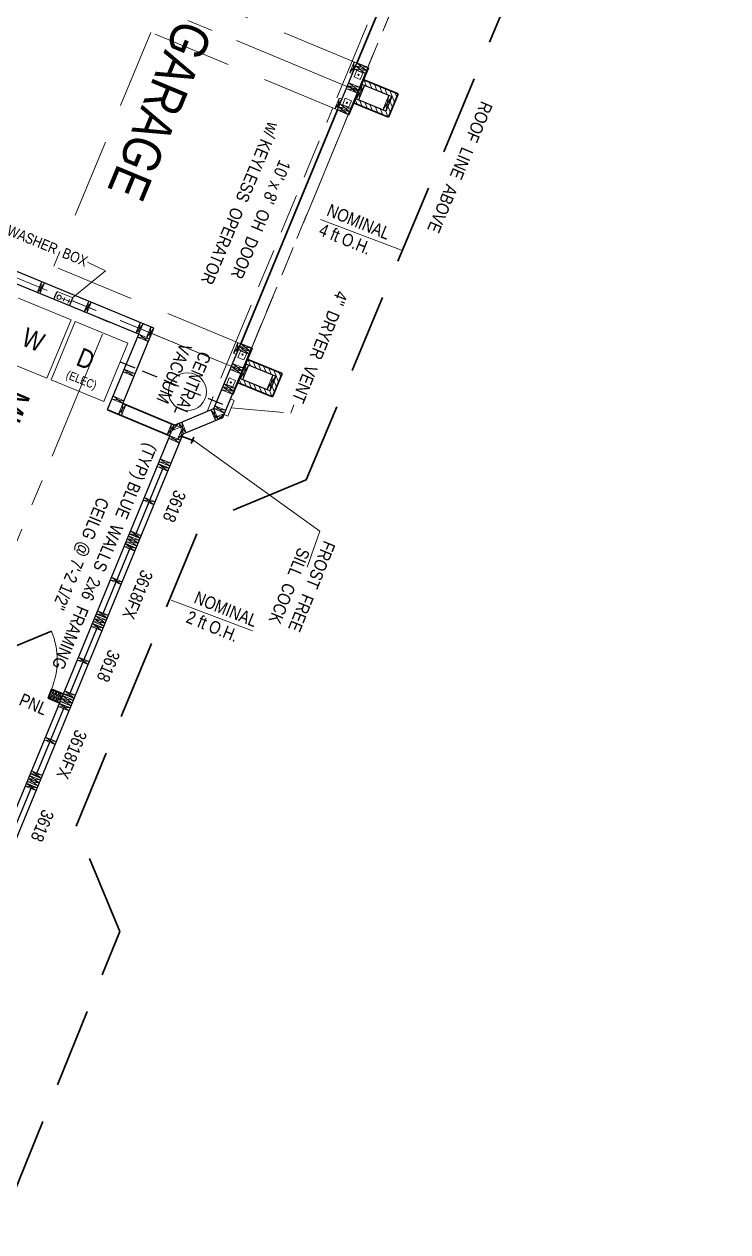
# Model space of a CAD drawing. Header units: inches. Extents: x -10188 to 9179, y -281 to 6710.
# Drawn here: x 3213 to 3547, y 2456 to 3029 of the extents above; entities that cross this region are included whole.
import ezdxf

# ---------------------------------------------------------------- set-up
doc = ezdxf.new("R2010")
doc.units = ezdxf.units.IN
doc.header["$MEASUREMENT"] = 0
doc.linetypes.add('CENTER', pattern=[2, 1.25, -0.25, 0.25, -0.25])
doc.linetypes.add('HIDDEN', pattern=[0.375, 0.25, -0.125])
for name, color, linetype, lineweight in [('APPLIANCES', 7, 'Continuous', 9), ('BUILT-INS', 6, 'Continuous', 9), ('DOORS', 7, 'Continuous', 30), ('FOUNDATION', 7, 'HIDDEN', 20), ('GRID', 1, 'CENTER', 20), ('INT WALLS', 7, 'Continuous', 40), ('MASONRY', 16, 'HIDDEN', 30), ('MILLWORK', 7, 'Continuous', 20), ('PLUMBING', 7, 'Continuous', 20), ('ROOFLINE', 7, 'HIDDEN', 30), ('WALL FRAMING', 7, 'Continuous', 30), ('WINDOWS', 5, 'Continuous', 30)]:
    doc.layers.add(name, color=color, linetype=linetype, lineweight=lineweight)
for name, color, linetype in [('LLMECH_EQUIP', 7, 'Continuous'), ('LLPLUMBING', 102, 'Continuous'), ('TEXT', 250, 'Continuous'), ('WALLS', 5, 'Continuous')]:
    doc.layers.add(name, color=color, linetype=linetype)
doc.styles.add('ARCHENT', font='technical.ttf', dxfattribs={"height": 6})
doc.styles.add('ARCHENTLTD', font='technical.ttf', dxfattribs={"height": 0.1875})
doc.dimstyles.new('ARCHENTLTD', dxfattribs={"dimscale": 0.05, "dimtxt": 0.1875, "dimasz": 3, "dimexe": 9, "dimexo": 1, "dimgap": 2.5, "dimtad": 0, "dimdec": 1, "dimzin": 1, "dimdsep": 46, "dimlunit": 4, "dimtxsty": 'ARCHENTLTD', "dimblk": 'ARCHTICK', "dimcen": 6, "dimclrd": 256, "dimclre": 256, "dimclrt": 256, "dimaunit": 1, "dimadec": 0, "dimazin": 0, "dimtfac": 1, "dimtdec": 1, "dimtofl": 0, "dimtmove": 1, "dimatfit": 3, "dimldrblk": 'ARCHTICK', "dimfxl": 1, "dimfrac": 2, "dimtolj": 1, "dimtzin": 0, "dimlwd": 9, "dimlwe": 9, "dimarcsym": 0})

# ---------------------------------------------------------------- blocks, each defined once
blk = doc.blocks.new('_ArchTick')
at = {"color": 0, "linetype": 'ByBlock', "const_width": 0.15}
blk.add_lwpolyline([(-0.5, -0.5), (0.5, 0.5)], dxfattribs=at)

msp = doc.modelspace()

# ---------------------------------------------------------------- hatches: boundary and pattern name
at = {"layer": 'MASONRY', "lineweight": 9, "ltscale": 75}
h = msp.add_hatch(dxfattribs=at)
h.set_pattern_fill('ANSI31', color=256, scale=15, angle=292.5, style=0)
h.set_pattern_definition([(112.555994, (15231.7976, 9946.8521), (1.73157207, 0.719224), [])])
h.paths.add_polyline_path([(3373.67, 2999.96), (3373.67, 3002.39), (3390.39, 2995.6), (3385.83, 2984.5), (3369.13, 2991.36), (3370.85, 2993.09), (3384.6, 2987.44), (3387.45, 2994.36)])
h = msp.add_hatch(dxfattribs=at)
h.set_pattern_fill('ANSI31', color=256, scale=15, angle=292.5, style=0)
h.set_pattern_definition([(112.555994, (15176.7584, 9814.1876), (1.73157207, 0.719224), [])])
h.paths.add_polyline_path([(3318.63, 2867.3), (3318.63, 2869.73), (3335.35, 2862.93), (3330.79, 2851.83), (3314.09, 2858.7), (3315.81, 2860.42), (3329.57, 2854.77), (3332.41, 2861.7)])
at = {"layer": 'WALL FRAMING', "lineweight": 9, "ltscale": 150}
for points in [[(3371.64, 3004.25, 1), (3371.64, 3004.87, 1)], [(3366.16, 2991.03, 1), (3366.16, 2991.66, 1)], [(3316.59, 2871.58, 1), (3316.59, 2872.21, 1)], [(3311.11, 2858.37, 1), (3311.11, 2858.99, 1)]]:
    msp.add_hatch(color=256, dxfattribs=at).paths.add_polyline_path(points)

# ---------------------------------------------------------------- linework, layer by layer
at = {"layer": 'APPLIANCES', "ltscale": 50}
for p, q in [((3235.24, 2888.46), (3210.27, 2898.75)), ((3262.2, 2877.34), (3237.23, 2887.63)), ((3223.75, 2860.75), (3198.78, 2871.03)), ((3250.71, 2849.63), (3225.74, 2859.91))]:
    msp.add_line(p, q, dxfattribs=at)
at = {"layer": 'APPLIANCES', "linetype": 'Continuous', "lineweight": 20, "ltscale": 40}
msp.add_circle((3290.45, 2854.32), 9, dxfattribs=at)
at = {"layer": 'BUILT-INS', "linetype": 'Continuous', "lineweight": 9, "ltscale": 40}
msp.add_line((3286.32, 2839.37), (3284.28, 2838.57), dxfattribs=at)
at = {"layer": 'DOORS', "linetype": 'Continuous', "ltscale": 150}
for p, q in [((3416.86, 3120.96), (3370.91, 3010.11)), ((3361.72, 2987.93), (3315.77, 2877.08))]:
    msp.add_line(p, q, dxfattribs=at)
at = {"layer": 'DOORS', "linetype": 'HIDDEN', "lineweight": 9, "ltscale": 150}
for p, q in [((3370.93, 3010.14), (3282.23, 3046.87)), ((3273.04, 3024.69), (3227.09, 2913.84)), ((3361.74, 2987.97), (3273.04, 3024.69)), ((3315.77, 2877.08), (3227.08, 2913.8))]:
    msp.add_line(p, q, dxfattribs=at)
at = {"layer": 'DOORS', "ltscale": 75}
msp.add_line((3192.67, 2726.94), (3225.93, 2740.71), dxfattribs=at)
at = {"layer": 'DOORS', "lineweight": 9, "ltscale": 75}
msp.add_arc((3192.67, 2726.94), 35.99, 337.5054, 22.4826, dxfattribs=at)
at = {"layer": 'FOUNDATION', "linetype": 'HIDDEN', "lineweight": 9, "ltscale": 75}
for p, q in [((3368.6, 3011.06), (3414.55, 3121.92)), ((3313.47, 2878.04), (3359.41, 2988.89))]:
    msp.add_line(p, q, dxfattribs=at)
at = {"layer": 'FOUNDATION', "lineweight": 20, "ltscale": 50}
for p, q in [((3376, 3008), (3421.94, 3118.85)), ((3320.86, 2874.97), (3366.8, 2985.83))]:
    msp.add_line(p, q, dxfattribs=at)
at = {"layer": 'FOUNDATION', "lineweight": 20, "ltscale": 75}
for p, q in [((3368.6, 3011.06), (3359.41, 2988.89)), ((3370.91, 3010.11), (3368.6, 3011.06)), ((3361.72, 2987.93), (3359.41, 2988.89)), ((3313.47, 2878.04), (3299.77, 2845)), ((3315.77, 2877.08), (3313.47, 2878.04))]:
    msp.add_line(p, q, dxfattribs=at)
at = {"layer": 'GRID', "ltscale": 50}
for p, q in [((3307.17, 2841.95), (3493.93, 3292.53)), ((3187.99, 2731.4), (3253.66, 2890.08)), ((3117.91, 2436.23), (3221.66, 2686.81))]:
    msp.add_line(p, q, dxfattribs=at)
at = {"layer": 'GRID', "linetype": 'CENTER', "lineweight": 20, "ltscale": 50}
msp.add_line((3371.4, 2996.91), (3100.34, 3109.27), dxfattribs=at)
at = {"layer": 'GRID', "linetype": 'CENTER', "lineweight": 9, "ltscale": 50}
for p in [(3316.36, 2864.25), (3316.41, 2864.23)]:
    msp.add_line(p, (3158.57, 2929.25), dxfattribs=at)
at = {"layer": 'INT WALLS', "ltscale": 75}
msp.add_line((3226, 2713.13), (3224.28, 2708.97), dxfattribs=at)
at = {"layer": 'INT WALLS', "color": 7, "ltscale": 50}
for p, q in [((3231.54, 2710.84), (3226, 2713.13)), ((3229.82, 2706.68), (3224.28, 2708.97))]:
    msp.add_line(p, q, dxfattribs=at)
at = {"layer": 'LLMECH_EQUIP', "linetype": 'HIDDEN', "ltscale": 30}
msp.add_line((3258.52, 2868.46), (3309.38, 2847.46), dxfattribs=at)
at = {"layer": 'LLMECH_EQUIP', "linetype": 'Continuous', "lineweight": 20, "ltscale": 25}
for p, q in [((3309.57, 2842.76), (3312.63, 2850.15)), ((3310.86, 2850.88), (3312.63, 2850.15)), ((3307.8, 2843.49), (3309.57, 2842.76))]:
    msp.add_line(p, q, dxfattribs=at)
at = {"layer": 'LLPLUMBING', "color": 5, "linetype": 'Continuous', "ltscale": 175}
for p, q in [((3227.09, 2898.14), (3228.62, 2901.84)), ((3234.48, 2895.09), (3236.03, 2898.84))]:
    msp.add_line(p, q, dxfattribs=at)
at = {"layer": 'LLPLUMBING', "color": 5, "linetype": 'Continuous', "lineweight": 20, "ltscale": 175}
msp.add_line((3236.03, 2898.84), (3228.61, 2901.84), dxfattribs=at)
at = {"layer": 'LLPLUMBING', "color": 5, "linetype": 'Continuous', "lineweight": 9, "ltscale": 175}
for p, q in [((3232.83, 2897.77), (3230.97, 2898.52)), ((3231.53, 2897.21), (3232.28, 2899.07)), ((3233.68, 2896.37), (3234.43, 2898.22)), ((3234.99, 2896.92), (3233.13, 2897.67))]:
    msp.add_line(p, q, dxfattribs=at)
at = {"layer": 'LLPLUMBING', "color": 5, "linetype": 'Continuous', "lineweight": 30, "ltscale": 25}
for p, q in [((3287.96, 2833.1), (3294.03, 2830.89)), ((3292.23, 2829.72), (3293.53, 2832.79))]:
    msp.add_line(p, q, dxfattribs=at)
at = {"layer": 'LLPLUMBING', "color": 5, "linetype": 'Continuous', "lineweight": 9, "ltscale": 175}
msp.add_circle((3229.57, 2899.11), 1, dxfattribs=at)
at = {"layer": 'MASONRY', "linetype": 'Continuous', "lineweight": 30, "ltscale": 1.5}
for p, q in [((3374.13, 3002.2), (3390.39, 2995.6)), ((3390.39, 2995.6), (3385.83, 2984.5)), ((3385.83, 2984.5), (3369.57, 2991.18)), ((3319.09, 2869.54), (3335.35, 2862.93)), ((3330.79, 2851.83), (3314.52, 2858.52)), ((3335.35, 2862.93), (3330.79, 2851.83))]:
    msp.add_line(p, q, dxfattribs=at)
at = {"layer": 'MILLWORK', "ltscale": 75}
for p, q in [((3223.75, 2860.75), (3235.24, 2888.46)), ((3225.74, 2859.91), (3237.23, 2887.63)), ((3250.71, 2849.63), (3262.2, 2877.34))]:
    msp.add_line(p, q, dxfattribs=at)
at = {"layer": 'PLUMBING', "linetype": 'Continuous', "lineweight": 9, "ltscale": 0.25}
msp.add_line((3259.81, 2848.67), (3268.02, 2868.5), dxfattribs=at)
at = {"layer": 'ROOFLINE', "linetype": 'HIDDEN', "ltscale": 150}
for p, q in [((3346.83, 2812.51), (3546.92, 3290.02)), ((3346.83, 2812.51), (3296.85, 2791.74)), ((3237.6, 2648.28), (3296.85, 2791.74)), ((3258.33, 2598.39), (3237.6, 2648.28)), ((3207.72, 2473.47), (3258.33, 2598.39))]:
    msp.add_line(p, q, dxfattribs=at)
at = {"layer": 'WALL FRAMING', "lineweight": 20, "ltscale": 75}
for p, q in [((3376.46, 3007.81), (3367.27, 2985.64)), ((3367.44, 3005.65), (3369.55, 3010.73)), ((3374.85, 3005.23), (3369.77, 3007.33)), ((3375.42, 3006.61), (3370.34, 3008.72)), ((3371.1, 2995.84), (3366.02, 2997.94)), ((3371.54, 2997.33), (3366.45, 2999.44)), ((3371.68, 2997.22), (3366.59, 2999.33)), ((3372.11, 2998.72), (3367.02, 3000.82)), ((3362.44, 2993.59), (3360.34, 2988.51)), ((3367.95, 2988.6), (3362.87, 2990.7)), ((3367.38, 2987.21), (3362.3, 2989.32)), ((3253.48, 2887.18), (3248.52, 2889.23)), ((3272.42, 2879.45), (3267.31, 2881.57)), ((3271.85, 2878.07), (3266.74, 2880.18)), ((3312.28, 2872.57), (3314.39, 2877.65)), ((3320.28, 2873.59), (3315.15, 2875.71)), ((3321.27, 2874.8), (3312.22, 2852.97)), ((3319.7, 2872.2), (3314.58, 2874.33)), ((3260.47, 2865.08), (3265.56, 2862.98)), ((3315.81, 2862.8), (3310.72, 2864.91)), ((3316.3, 2864.25), (3311.21, 2866.35)), ((3316.47, 2864.16), (3311.38, 2866.27)), ((3316.96, 2865.6), (3311.87, 2867.71)), ((3259.9, 2863.7), (3264.98, 2861.59)), ((3312.91, 2855.94), (3307.83, 2858.04)), ((3311.75, 2853.17), (3306.66, 2855.27)), ((3312.33, 2854.55), (3307.25, 2856.66)), ((3254.73, 2850.78), (3259.81, 2848.67)), ((3255.3, 2852.16), (3260.38, 2850.06)), ((3308.6, 2845.56), (3303.51, 2847.67)), ((3301.6, 2845.69), (3303.71, 2840.61)), ((3308.03, 2844.18), (3302.94, 2846.28)), ((3302.98, 2846.27), (3305.09, 2841.19)), ((3304.52, 2842.57), (3308.03, 2844.03)), ((3305.09, 2841.19), (3307.22, 2842.07)), ((3286.35, 2839.38), (3288.46, 2834.31)), ((3287.74, 2839.96), (3289.85, 2834.88)), ((3281.58, 2832.07), (3286.67, 2829.96)), ((3282.16, 2833.45), (3287.24, 2831.35)), ((3277, 2821.09), (3282.08, 2818.99)), ((3277.58, 2822.48), (3282.66, 2820.38)), ((3261.95, 2784.57), (3267.04, 2782.47)), ((3262.53, 2785.96), (3267.61, 2783.85)), ((3261.38, 2783.19), (3266.46, 2781.08)), ((3245.76, 2745.28), (3250.84, 2743.17)), ((3246.33, 2746.66), (3251.41, 2744.56)), ((3246.91, 2748.05), (3251.99, 2745.95)), ((3225.2, 2708.59), (3226.92, 2712.75)), ((3226.58, 2708.02), (3228.31, 2712.18)), ((3227.97, 2707.45), (3229.69, 2711.6)), ((3230.16, 2711.41), (3228.43, 2707.25)), ((3231.56, 2710.95), (3229.76, 2706.6)), ((3231.23, 2710.17), (3236.31, 2708.06)), ((3230.08, 2707.39), (3235.16, 2705.29)), ((3230.65, 2708.78), (3235.73, 2706.68)), ((3230.65, 2708.78), (3235.73, 2706.68)), ((3214.4, 2669.51), (3219.48, 2667.41)), ((3214.97, 2670.9), (3220.05, 2668.79)), ((3215.55, 2672.28), (3220.63, 2670.18))]:
    msp.add_line(p, q, dxfattribs=at)
at = {"layer": 'WALL FRAMING', "lineweight": 9, "ltscale": 150}
for p, q in [((3367.44, 3005.65), (3370.93, 3010.15)), ((3368.83, 3005.07), (3369.55, 3010.73)), ((3369.77, 3007.33), (3375.42, 3006.61)), ((3376, 3008), (3370.34, 3008.72)), ((3370.34, 3008.72), (3374.85, 3005.23)), ((3375.42, 3006.61), (3370.91, 3010.11)), ((3371.67, 2997.23), (3366.02, 2997.94)), ((3372.11, 2998.72), (3366.45, 2999.44)), ((3366.59, 2999.33), (3371.1, 2995.84)), ((3367.02, 3000.82), (3371.53, 2997.34)), ((3374.7, 2999.62), (3370.47, 2993.27)), ((3371.86, 2992.7), (3373.32, 3000.2)), ((3363.83, 2993.01), (3360.34, 2988.51)), ((3362.44, 2993.59), (3361.72, 2987.93)), ((3367.38, 2987.21), (3362.87, 2990.7)), ((3383.22, 2988.01), (3387.45, 2994.36)), ((3386.06, 2994.93), (3384.6, 2987.44)), ((3361.72, 2987.93), (3367.38, 2987.21)), ((3367.95, 2988.6), (3362.3, 2989.32)), ((3362.3, 2989.32), (3366.8, 2985.83)), ((3222.55, 2905.78), (3219.07, 2901.28)), ((3220.45, 2900.71), (3221.17, 2906.35)), ((3244.82, 2896.6), (3241.33, 2892.1)), ((3242.72, 2891.52), (3243.43, 2897.17)), ((3267.27, 2881.47), (3267.99, 2887.12)), ((3269.37, 2886.54), (3265.89, 2882.05)), ((3267.31, 2881.57), (3271.84, 2878.07)), ((3274.48, 2884.47), (3270.99, 2879.97)), ((3272.38, 2879.39), (3273.09, 2885.04)), ((3272.42, 2879.46), (3266.74, 2880.18)), ((3312.28, 2872.57), (3315.77, 2877.08)), ((3313.67, 2872), (3314.39, 2877.65)), ((3320.81, 2874.99), (3315.15, 2875.71)), ((3315.15, 2875.71), (3319.7, 2872.2)), ((3315.73, 2877.1), (3320.28, 2873.59)), ((3314.58, 2874.33), (3320.28, 2873.59)), ((3264.98, 2861.59), (3260.47, 2865.08)), ((3316.38, 2864.19), (3310.72, 2864.91)), ((3316.95, 2865.61), (3311.29, 2866.32)), ((3311.29, 2866.3), (3315.8, 2862.81)), ((3311.87, 2867.71), (3316.38, 2864.22)), ((3319.66, 2866.96), (3315.43, 2860.61)), ((3316.81, 2860.04), (3318.27, 2867.53)), ((3259.9, 2863.7), (3265.56, 2862.98)), ((3312.33, 2854.55), (3307.83, 2858.04)), ((3328.17, 2855.34), (3332.41, 2861.7)), ((3331.02, 2862.27), (3329.56, 2854.77)), ((3306.68, 2855.27), (3312.33, 2854.55)), ((3312.91, 2855.94), (3307.25, 2856.66)), ((3307.25, 2856.66), (3311.76, 2853.16)), ((3254.73, 2850.78), (3260.38, 2850.06)), ((3259.81, 2848.67), (3255.3, 2852.16)), ((3261.2, 2848.1), (3257.71, 2843.6)), ((3259.1, 2843.03), (3259.81, 2848.67)), ((3303.51, 2847.67), (3308.02, 2844.18)), ((3301.6, 2845.69), (3305.09, 2841.19)), ((3308.59, 2845.57), (3302.94, 2846.28)), ((3303.71, 2840.61), (3302.98, 2846.26)), ((3307.22, 2842.07), (3304.52, 2842.57)), ((3305.09, 2841.19), (3308.03, 2844.03)), ((3284.28, 2838.57), (3280.79, 2834.07)), ((3282.17, 2833.49), (3282.89, 2839.14)), ((3286.32, 2839.37), (3283.17, 2835.9)), ((3284.28, 2838.53), (3287.15, 2837.47)), ((3286.35, 2839.38), (3289.85, 2834.88)), ((3287.63, 2836.21), (3287.24, 2831.35)), ((3288.46, 2834.31), (3287.74, 2839.96)), ((3281.58, 2832.07), (3287.24, 2831.35)), ((3286.67, 2829.96), (3282.16, 2833.45)), ((3285.86, 2831.92), (3288.46, 2834.31)), ((3277, 2821.09), (3282.66, 2820.38)), ((3282.08, 2818.99), (3277.58, 2822.48)), ((3266.46, 2781.08), (3261.95, 2784.57)), ((3261.95, 2784.57), (3267.61, 2783.85)), ((3267.04, 2782.47), (3262.53, 2785.96)), ((3261.38, 2783.19), (3267.04, 2782.47)), ((3245.76, 2745.28), (3251.41, 2744.56)), ((3251.99, 2745.95), (3246.33, 2746.66)), ((3246.33, 2746.66), (3250.84, 2743.17)), ((3251.41, 2744.56), (3246.91, 2748.05)), ((3228.31, 2712.18), (3225.2, 2708.61)), ((3226.92, 2712.75), (3226.59, 2708.03)), ((3229.69, 2711.6), (3226.59, 2708.03)), ((3228.31, 2712.18), (3227.98, 2707.46)), ((3228.43, 2707.25), (3231.54, 2710.84)), ((3230.16, 2711.41), (3229.82, 2706.67)), ((3235.73, 2706.68), (3231.23, 2710.17)), ((3235.73, 2706.68), (3230.08, 2707.39)), ((3236.31, 2708.06), (3230.65, 2708.78)), ((3235.16, 2705.29), (3230.65, 2708.78)), ((3220.05, 2668.79), (3214.4, 2669.51)), ((3219.48, 2667.41), (3214.97, 2670.9)), ((3214.97, 2670.9), (3220.63, 2670.18)), ((3215.55, 2672.28), (3220.05, 2668.79))]:
    msp.add_line(p, q, dxfattribs=at)
at = {"layer": 'WALL FRAMING', "lineweight": 20, "ltscale": 150}
for p, q in [((3376.46, 3007.81), (3376, 3008)), ((3367.44, 3005.65), (3368.83, 3005.07)), ((3362.44, 2993.59), (3363.83, 2993.01)), ((3367.27, 2985.64), (3366.81, 2985.83)), ((3312.28, 2872.57), (3313.67, 2872)), ((3321.27, 2874.8), (3320.81, 2874.99)), ((3312.22, 2852.97), (3311.76, 2853.16))]:
    msp.add_line(p, q, dxfattribs=at)
at = {"layer": 'WALL FRAMING', "color": 9, "linetype": 'Continuous', "lineweight": 5, "ltscale": 150}
for p, q in [((3369.55, 3003.61), (3370.9, 3006.86)), ((3369.55, 3003.61), (3372.45, 3002.45)), ((3370.82, 3006.67), (3373.71, 3005.47)), ((3372.45, 3002.45), (3373.79, 3005.67)), ((3365.36, 2993.49), (3364.01, 2990.23)), ((3364.09, 2990.43), (3366.98, 2989.24)), ((3365.36, 2993.49), (3368.23, 2992.26)), ((3368.23, 2992.26), (3366.89, 2989.03)), ((3314.36, 2870.6), (3315.71, 2873.86)), ((3314.36, 2870.6), (3317.27, 2869.44)), ((3315.63, 2873.66), (3318.52, 2872.46)), ((3317.27, 2869.44), (3318.6, 2872.66)), ((3310.31, 2860.83), (3308.96, 2857.57)), ((3310.31, 2860.83), (3313.18, 2859.59)), ((3313.18, 2859.59), (3311.85, 2856.37)), ((3309.05, 2857.77), (3311.93, 2856.57))]:
    msp.add_line(p, q, dxfattribs=at)
at = {"layer": 'WALL FRAMING', "lineweight": 20, "ltscale": 1.5}
for p, q in [((3374.71, 2999.63), (3371.86, 2992.7)), ((3386.07, 2994.93), (3383.22, 2988.01)), ((3319.66, 2866.96), (3316.81, 2860.04)), ((3331.02, 2862.27), (3328.17, 2855.34))]:
    msp.add_line(p, q, dxfattribs=at)
at = {"layer": 'WALL FRAMING', "color": 7, "lineweight": 20, "ltscale": 75}
for p, q in [((3219.07, 2901.28), (3221.18, 2906.35)), ((3220.45, 2900.71), (3222.55, 2905.78)), ((3241.34, 2892.09), (3243.44, 2897.17)), ((3242.72, 2891.52), (3244.82, 2896.6)), ((3265.89, 2882.04), (3267.99, 2887.11)), ((3267.27, 2881.47), (3269.37, 2886.54)), ((3271, 2879.96), (3273.1, 2885.04)), ((3257.72, 2843.59), (3259.82, 2848.67)), ((3259.1, 2843.03), (3261.2, 2848.1)), ((3280.8, 2834.06), (3282.9, 2839.14)), ((3282.17, 2833.49), (3284.28, 2838.57)), ((3285.86, 2831.92), (3287.63, 2836.21))]:
    msp.add_line(p, q, dxfattribs=at)
at = {"layer": 'WALL FRAMING', "linetype": 'Continuous', "lineweight": 9, "ltscale": 40}
msp.add_line((3287.15, 2837.47), (3283.17, 2835.9), dxfattribs=at)
at = {"layer": 'WALL FRAMING', "linetype": 'HIDDEN', "lineweight": 20, "ltscale": 25}
for p, q in [((3281.15, 2816.67), (3276.07, 2818.77)), ((3274.56, 2800.73), (3269.48, 2802.83)), ((3275.12, 2802.12), (3270.06, 2804.22)), ((3268.52, 2786.18), (3263.46, 2788.28)), ((3265.54, 2778.76), (3260.46, 2780.86)), ((3258.94, 2762.82), (3253.86, 2764.92)), ((3259.5, 2764.21), (3254.44, 2766.31)), ((3252.9, 2748.27), (3247.84, 2750.37)), ((3249.86, 2740.88), (3244.81, 2742.97)), ((3243.28, 2724.93), (3238.2, 2727.03)), ((3243.85, 2726.32), (3238.77, 2728.42)), ((3237.26, 2710.37), (3232.19, 2712.47)), ((3234.21, 2702.98), (3229.13, 2705.08)), ((3227.59, 2687.05), (3222.52, 2689.15)), ((3228.17, 2688.43), (3223.09, 2690.54)), ((3221.56, 2672.5), (3216.51, 2674.59)), ((3218.48, 2665.12), (3213.42, 2667.21))]:
    msp.add_line(p, q, dxfattribs=at)
at = {"layer": 'WALL FRAMING', "linetype": 'HIDDEN', "lineweight": 9, "ltscale": 25}
for p, q in [((3281.7, 2818.06), (3276.09, 2818.76)), ((3276.67, 2820.15), (3281.15, 2816.67)), ((3275.12, 2802.12), (3269.51, 2802.82)), ((3270.08, 2804.21), (3274.56, 2800.73)), ((3268.52, 2786.18), (3262.91, 2786.88)), ((3263.48, 2788.27), (3267.96, 2784.79)), ((3266.09, 2780.15), (3260.48, 2780.85)), ((3261.06, 2782.24), (3265.54, 2778.76)), ((3259.5, 2764.21), (3253.89, 2764.91)), ((3254.46, 2766.3), (3258.94, 2762.82)), ((3247.86, 2750.36), (3252.34, 2746.88)), ((3245.4, 2744.34), (3249.86, 2740.88)), ((3252.9, 2748.27), (3247.29, 2748.97)), ((3250.43, 2742.26), (3244.83, 2742.96)), ((3243.87, 2726.31), (3238.22, 2727.02)), ((3238.79, 2728.41), (3243.27, 2724.93)), ((3237.29, 2710.36), (3231.64, 2711.08)), ((3232.21, 2712.46), (3236.69, 2708.99)), ((3229.15, 2705.07), (3234.78, 2704.37)), ((3234.23, 2702.97), (3229.73, 2706.46)), ((3222.54, 2689.14), (3228.17, 2688.43)), ((3227.62, 2687.04), (3223.11, 2690.53)), ((3215.96, 2673.2), (3221.56, 2672.5)), ((3220.98, 2671.12), (3216.53, 2674.58)), ((3213.44, 2667.2), (3219.07, 2666.5)), ((3218.48, 2665.12), (3214.02, 2668.59))]:
    msp.add_line(p, q, dxfattribs=at)
at = {"layer": 'WALL FRAMING', "color": 9, "linetype": 'Continuous', "lineweight": 5, "ltscale": 150}
for centre in [(3371.64, 3004.56), (3366.16, 2991.34), (3316.59, 2871.9), (3311.11, 2858.68)]:
    msp.add_circle(centre, 0.312, dxfattribs=at)
at = {"layer": 'WALLS', "color": 4, "ltscale": 50}
for p, q in [((3361.72, 2987.93), (3370.91, 3010.11)), ((3274.49, 2884.52), (3158.56, 2932.22)), ((3267.31, 2881.57), (3158.6, 2926.33)), ((3303.01, 2846.28), (3315.77, 2877.08)), ((3284.28, 2838.53), (3303.01, 2846.28)), ((3192.71, 2616.89), (3282.16, 2833.45)), ((3198.69, 2616.93), (3288.46, 2834.31))]:
    msp.add_line(p, q, dxfattribs=at)
at = {"layer": 'WALLS', "color": 4, "ltscale": 75}
for p, q in [((3376, 3008), (3366.8, 2985.83)), ((3376, 3008), (3370.91, 3010.11)), ((3366.8, 2985.83), (3361.72, 2987.93)), ((3252.49, 2845.82), (3267.31, 2881.57)), ((3259.81, 2848.67), (3274.45, 2884.43)), ((3320.86, 2874.97), (3315.77, 2877.08)), ((3307.21, 2842.06), (3320.86, 2874.97)), ((3288.46, 2834.31), (3307.21, 2842.06)), ((3276.62, 2820.17), (3281.7, 2818.06)), ((3262.88, 2786.89), (3267.96, 2784.79)), ((3261, 2782.26), (3266.08, 2780.16)), ((3245.35, 2744.36), (3250.43, 2742.26)), ((3247.26, 2748.99), (3252.34, 2746.88)), ((3231.61, 2711.09), (3236.69, 2708.99)), ((3229.7, 2706.47), (3234.78, 2704.37)), ((3215.9, 2673.22), (3220.98, 2671.12)), ((3213.99, 2668.6), (3219.07, 2666.5))]:
    msp.add_line(p, q, dxfattribs=at)
at = {"layer": 'WALLS', "color": 7, "ltscale": 1.5}
for p, q in [((3373.27, 3000.12), (3387.45, 2994.36)), ((3384.6, 2987.44), (3370.43, 2993.26)), ((3387.45, 2994.36), (3384.6, 2987.44)), ((3318.23, 2867.46), (3332.41, 2861.7)), ((3329.57, 2854.77), (3315.38, 2860.6)), ((3332.41, 2861.7), (3329.57, 2854.77))]:
    msp.add_line(p, q, dxfattribs=at)
at = {"layer": 'WALLS', "lineweight": 9, "ltscale": 50}
for p, q in [((3305.71, 2852.98), (3305.14, 2851.59)), ((3310.79, 2850.87), (3310.23, 2849.48))]:
    msp.add_line(p, q, dxfattribs=at)
at = {"layer": 'WALLS', "color": 4, "linetype": 'Continuous', "lineweight": 30, "ltscale": 40}
for p, q in [((3284.28, 2838.53), (3259.81, 2848.67)), ((3282.16, 2833.45), (3252.47, 2845.76))]:
    msp.add_line(p, q, dxfattribs=at)
at = {"layer": 'WINDOWS', "lineweight": 25, "ltscale": 75}
for p, q in [((3279.22, 2819.09), (3265.45, 2785.83)), ((3263.6, 2781.19), (3249.83, 2747.92)), ((3247.92, 2743.3), (3234.15, 2710.04)), ((3218.47, 2672.16), (3232.24, 2705.42)), ((3202.92, 2634.22), (3216.69, 2667.48))]:
    msp.add_line(p, q, dxfattribs=at)

# ---------------------------------------------------------------- texts
at = {"layer": 'DOORS', "color": 7, "linetype": 'Continuous', "lineweight": 30, "ltscale": 1.5, "char_height": 6, "attachment_point": 1, "style": 'ARCHENTLTD'}
for s, insert, rotation in [('NOMINAL\\P4 ft O.H.\\P{\\H1.999x;  }', (3358.37, 2943.61), 337.8528), ('NOMINAL\\P2 ft O.H.\\P{\\H1.999x;  }', (3295.35, 2759.91), 337.8528), ('1  3/0  PNL\\P\\P{\\H1.999x;  }', (3193.16, 2719.91), 336.5044)]:
    msp.add_mtext(s, dxfattribs=dict(at, insert=insert, rotation=rotation))
at = {"layer": 'LLMECH_EQUIP', "lineweight": 9, "insert": (3247.9, 2859.01), "char_height": 4, "attachment_point": 3, "rotation": 338.215, "style": 'ARCHENTLTD'}
msp.add_mtext('(ELEC)\\P  ', dxfattribs=at)
at = {"layer": 'PLUMBING', "ltscale": 1.5, "char_height": 6, "attachment_point": 3, "rotation": 247.7667, "style": 'ARCHENT'}
for s, insert in [('4"  DRYER  VENT', (3345.45, 2848.34)), ('FROST  FREE  \\PSILL  COCK', (3343.67, 2739.77))]:
    msp.add_mtext(s, dxfattribs=dict(at, insert=insert))
at = {"layer": 'TEXT', "linetype": 'Continuous', "width": 271, "style": 'ARCHENTLTD'}
for s, insert, char_height, attachment_point, rotation in [('UPPER     GARAGE ', (3340.8, 3116.95), 18, 1, 247.5), ('ROOF  LINE  ABOVE', (3435.49, 2990.22), 6, 1, 247.1268), ('w/ KEYLESS  OPERATOR', (3334.3, 2980.46), 6, 1, 247.1268), ("10' x 8'  OH  DOOR", (3339.68, 2962.39), 6, 1, 247.1268), ('   \\PWASHER  BOX', (3246.8, 2925.91), 5, 3, 337.6919), ('   \\P W', (3229.18, 2895.15), 9, 3, 337.6919), ('   \\P D', (3253.04, 2886.53), 9, 3, 337.6919), ('MUD  RM', (3216.15, 2852.3), 12, 1, 247.5)]:
    msp.add_mtext(s, dxfattribs=dict(at, insert=insert, char_height=char_height, attachment_point=attachment_point, rotation=rotation))
at = {"layer": 'TEXT', "color": 7, "linetype": 'Continuous', "insert": (3231.81, 2750.16), "char_height": 6, "attachment_point": 3, "rotation": 247.5, "style": 'ARCHENTLTD'}
msp.add_mtext('CEILG @ 7\'-2 1/2"\\P\\P  ', dxfattribs=at)
at = {"layer": 'WINDOWS', "color": 7, "linetype": 'Continuous', "lineweight": 30, "char_height": 6, "attachment_point": 1, "rotation": 247.1803, "style": 'ARCHENTLTD'}
for s, insert in [('CENTRAL\\PVACUUM\\P\\P  ', (3301.88, 2871.62)), ('(TYP) BLUE  WALLS  2x6  FRAMING\\P\\P  ', (3276.22, 2828.12)), ('3618\\P\\P  ', (3289.99, 2805.87)), ('3618FX\\P\\P  ', (3274.31, 2767.99)), ('3618\\P\\P  ', (3258.69, 2730.08)), ('3618FX\\P\\P  ', (3243.01, 2692.2)), ('3618\\P\\P  ', (3227.33, 2654.32))]:
    msp.add_mtext(s, dxfattribs=dict(at, insert=insert))

# ---------------------------------------------------------------- leaders
at = {"layer": 'FOUNDATION', "color": 7, "linetype": 'Continuous', "lineweight": 9, "ltscale": 25}
for points in [[(3392.1, 2921.43), (3353.54, 2935.95)], [(3282.72, 2755.38), (3321.28, 2740.87)]]:
    msp.add_leader(points, dimstyle='ARCHENTLTD', override={"dimgap": 1, "dimtad": 0}, dxfattribs=at)
at = {"layer": 'FOUNDATION', "lineweight": 9, "ltscale": 100}
for points in [[(3236.1, 2899.02, -46960.72), (3251.56, 2911.66, -46960.72), (3243.01, 2915.69, -46960.72)], [(3311.17, 2846.64, -46960.72), (3339.54, 2844.17, -46960.72), (3340.99, 2848.15, -46960.72)]]:
    msp.add_leader(points, dimstyle='ARCHENTLTD', override={"dimgap": 1, "dimtad": 0}, dxfattribs=at)
at = {"layer": 'PLUMBING', "linetype": 'Continuous', "lineweight": 9, "ltscale": 25}
msp.add_leader([(3294.13, 2830.72), (3353.23, 2788.25), (3347.2, 2771.17)], dimstyle='ARCHENTLTD', override={"dimgap": 1, "dimtad": 0}, dxfattribs=at)

doc.saveas('drawing.dxf')
